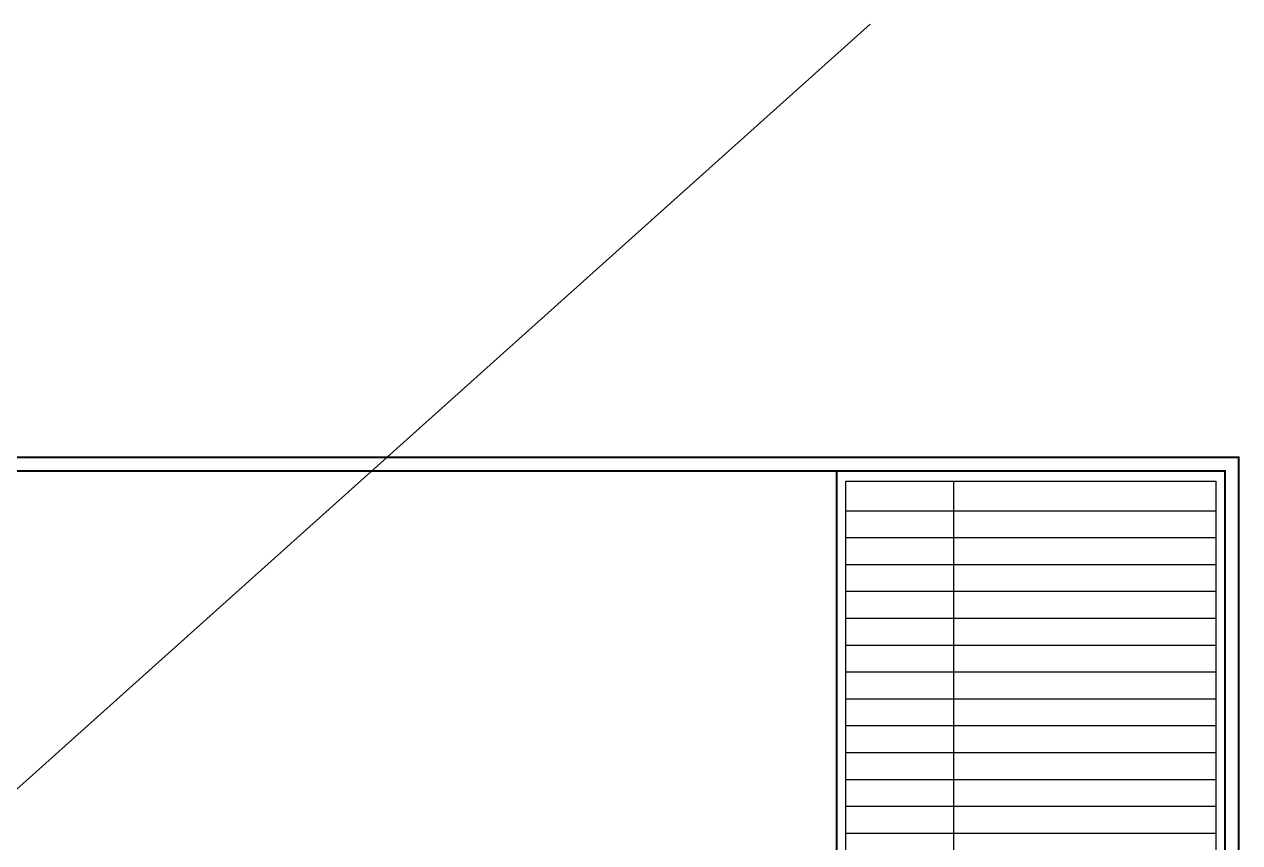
# Model space of a CAD drawing. Header units: millimetres. Extents: x 54215 to 67697, y 23496 to 56611.
# Drawn here: x 61614 to 62949, y 55712 to 56611 of the extents above; entities that cross this region are included whole.
import ezdxf

# ---------------------------------------------------------------- set-up
doc = ezdxf.new("R2010")
doc.units = ezdxf.units.MM

msp = doc.modelspace()

# ---------------------------------------------------------------- linework, layer by layer
msp.add_line((62543.215, 56610.837), (59712.566, 54075.233))
at = {"color": 250}
for p, q in [((62634.456, 56109.304), (62634.456, 55280.258)), ((62516.382, 56076.764), (62922.784, 56076.764)), ((62516.382, 56047.264), (62922.784, 56047.264)), ((62516.382, 56017.764), (62922.784, 56017.764)), ((62516.383, 55988.263), (62922.784, 55988.263)), ((62516.383, 55958.763), (62922.784, 55958.763)), ((62516.383, 55929.263), (62922.784, 55929.263)), ((62516.382, 55899.763), (62922.784, 55899.763)), ((62516.382, 55870.263), (62922.784, 55870.263)), ((62516.382, 55840.762), (62922.784, 55840.762)), ((62516.383, 55811.262), (62922.784, 55811.262)), ((62516.383, 55781.762), (62922.784, 55781.762)), ((62516.383, 55752.262), (62922.784, 55752.262)), ((62516.383, 55722.762), (62922.784, 55722.762))]:
    msp.add_line(p, q, dxfattribs=at)
at = {"color": 252, "const_width": 2.135}
for points in [[(62947.87, 54335.49), (59142.33, 54335.49), (59142.33, 56135.49), (62947.87, 56135.49), (62947.87, 54996.442, -0.41421356), (62922.784, 54971.355), (62543.978, 54971.355, 0.41421356), (62533.943, 54961.321), (62533.943, 54717.483, 0.41421356), (62543.978, 54707.448), (62922.784, 54707.448, -0.41421356), (62947.87, 54682.362), (62947.87, 54335.49)], [(62932.819, 54996.442, -0.41421356), (62922.784, 54986.407), (62543.978, 54986.407, 0.41421356), (62518.891, 54961.321), (62518.891, 54717.483, 0.41421356), (62543.978, 54692.397), (62922.784, 54692.397, -0.41421356), (62932.819, 54682.362), (62932.819, 54350.542), (59157.382, 54350.542), (59157.382, 56120.438), (62932.819, 56120.438), (62932.819, 54996.442)]]:
    msp.add_lwpolyline(points, format="xyb", dxfattribs=at)
msp.add_lwpolyline([(62506.348, 54350.542), (62506.348, 56120.438)], dxfattribs=at)
at = {"color": 250}
msp.add_lwpolyline([(62922.784, 55280.258), (62516.383, 55280.258), (62516.382, 56109.304), (62922.784, 56109.304)], close=True, dxfattribs=at)

doc.saveas('drawing.dxf')
